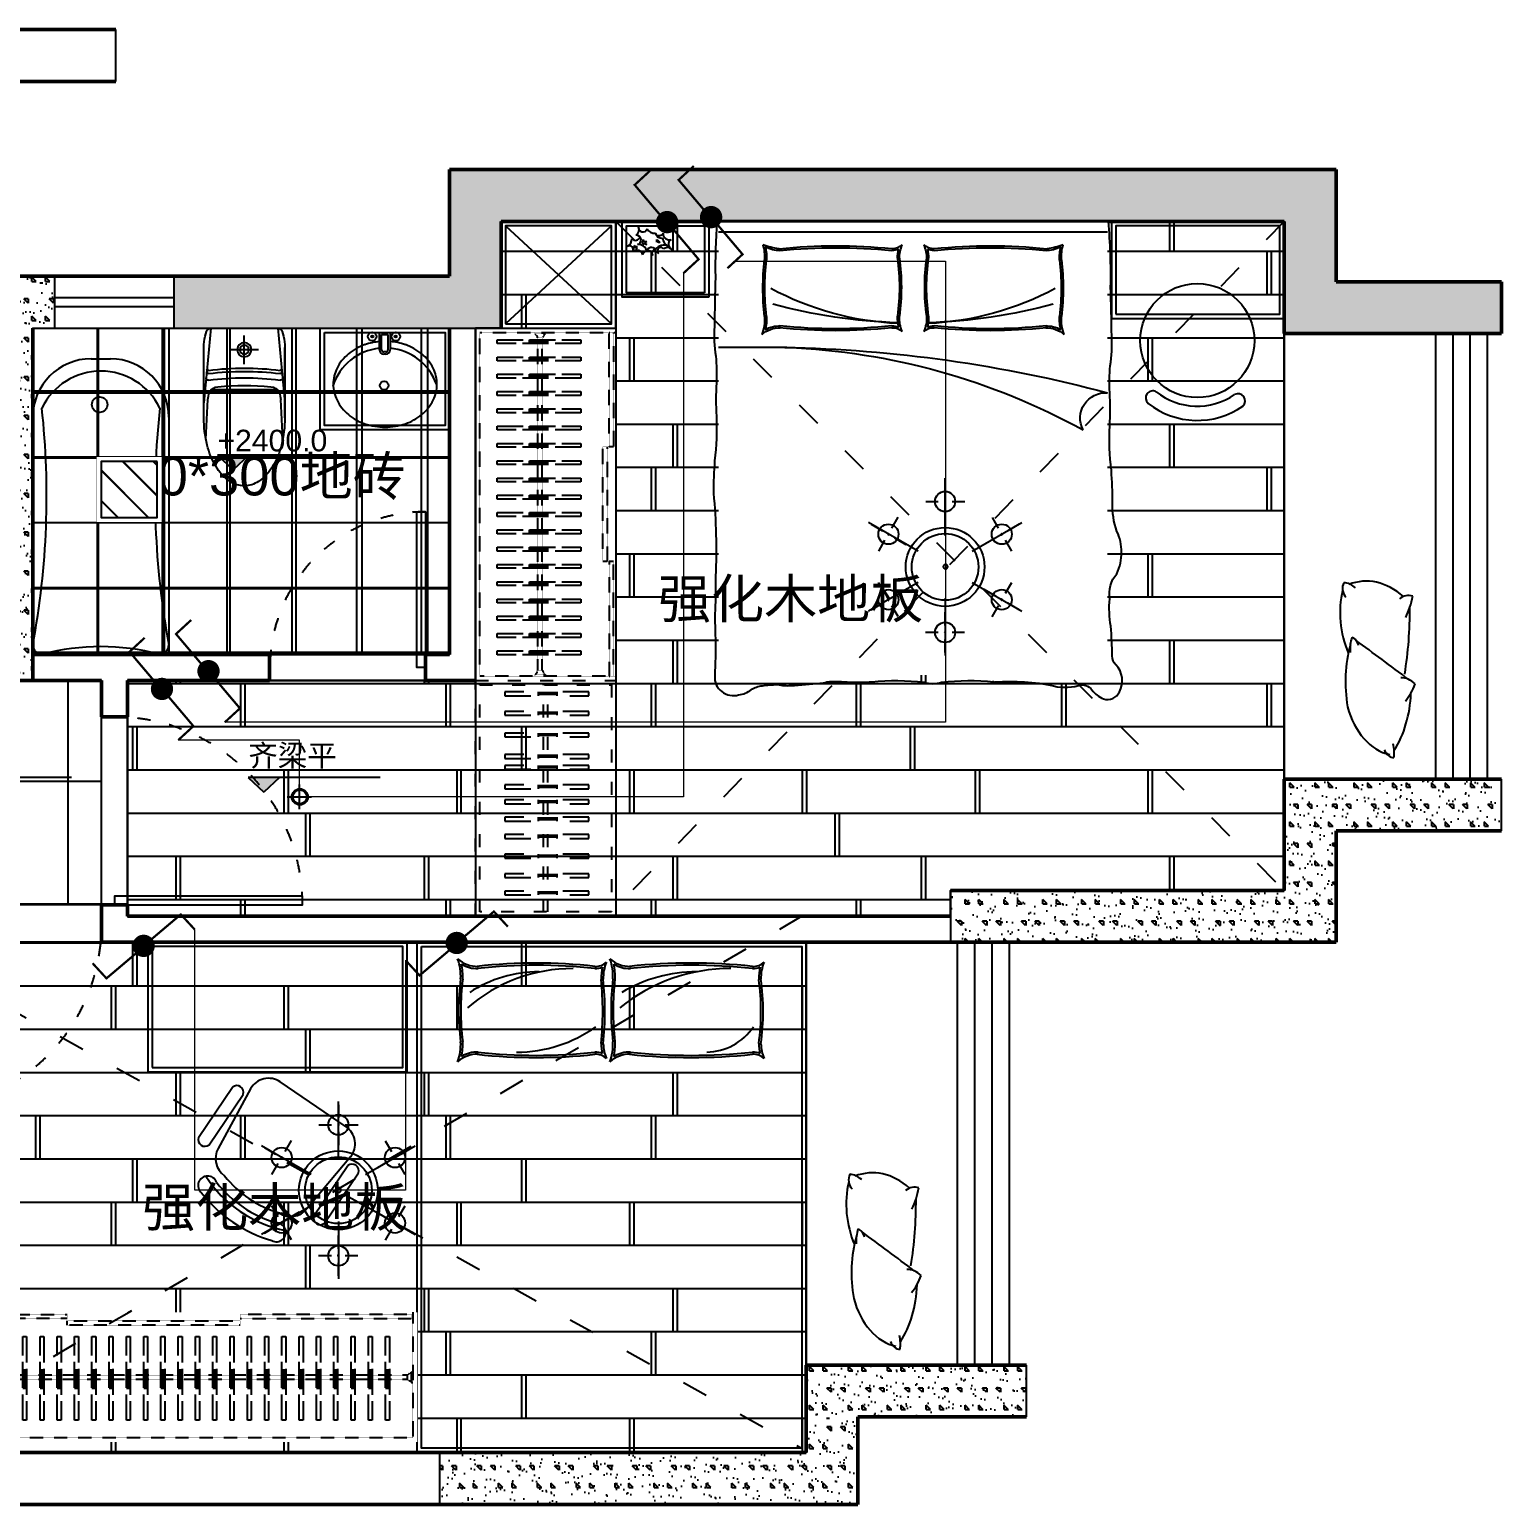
# Model space of a CAD drawing. Header units: millimetres. Extents: x 404985 to 540841, y 1898 to 26709.
# Drawn here: x 525472 to 532286, y 10001 to 16827 of the extents above; entities that cross this region are included whole.
import ezdxf

# ---------------------------------------------------------------- set-up
doc = ezdxf.new("R2010")
doc.units = ezdxf.units.MM
doc.set_wipeout_variables(frame=1)
doc.linetypes.add('ACAD_ISO02W100', pattern=[15, 12, -3])
doc.linetypes.add('ACAD_ISO03W100', pattern=[30, 12, -18])
for name, color, linetype in [('内部标注', 115, 'Continuous'), ('地面铺装', 251, 'Continuous'), ('填充', 8, 'Continuous'), ('填充图块', 7, 'Continuous'), ('墙线', 7, 'Continuous'), ('家具内线', 251, 'Continuous'), ('建筑开门', 3, 'Continuous'), ('建筑窗户', 4, 'Continuous'), ('柜体外线', 51, 'ACAD_ISO02W100'), ('标注标高', 115, 'Continuous'), ('标注说明', 50, 'Continuous'), ('水路布置', 255, 'Continuous'), ('灯具内线', 8, 'Continuous'), ('灯具外线', 22, 'Continuous'), ('衣柜内线', 8, 'ACAD_ISO02W100'), ('衣柜外线', 51, 'ACAD_ISO02W100'), ('顶面布置', 1, 'Continuous')]:
    doc.layers.add(name, color=color, linetype=linetype)
for name, color, linetype, lineweight in [('原始结构', 7, 'Continuous', 50), ('家具外线', 135, 'Continuous', 25), ('开关布置', 2, 'Continuous', 9)]:
    doc.layers.add(name, color=color, linetype=linetype, lineweight=lineweight)
doc.styles.get("Standard").update_dxf_attribs({"font": 'arial.ttf'})
pattern_1 = [(67, (67346.36, 1.73), (-102.840264, -86.710143), [0, -145]), (153, (67346.36, 1.73), (70.245338, -126.458474), [0, -194]), (74, (67366.36, -4e-12), (-129.956868, -87.5714), [0, -246]), (286, (67366.36, -4e-12), (149.1821, -82.058653), [0, -162.4]), (114, (67546.36, 5.2), (-177.421538, 52.363195), [0, -130]), (90, (67446.36, -4e-12), (-180, 1e-14), [20, -160]), (135, (67466.36, -4e-12), (-179.99969, -179.99969), [28.284, -226.274]), (180, (67546.36, 100), (-2e-14, -180), [20, -160]), (135, (67546.36, 260), (-179.99969, -179.99969), [28.284, -226.274]), (270, (67546.36, 100), (180, -3e-14), [20, -160]), (135, (67466.36, 180), (-179.99969, -179.99969), [28.284, -226.274]), (0, (67446.36, -4e-12), (0, 180), [20, -160]), (135, (67546.36, 80), (-179.99969, -179.99969), [28.284, -226.274])]
pattern_2 = [(67, (33623.18, 1.73), (-102.840264, -86.710143), [0, -145]), (153, (33623.18, 1.73), (70.245338, -126.458474), [0, -194]), (74, (33643.18, -4e-12), (-129.956868, -87.5714), [0, -246]), (286, (33643.18, -4e-12), (149.1821, -82.058653), [0, -162.4]), (114, (33823.18, 5.2), (-177.421538, 52.363195), [0, -130]), (90, (33723.18, -4e-12), (-180, 1e-14), [20, -160]), (135, (33743.18, -4e-12), (-179.99969, -179.99969), [28.284, -226.274]), (180, (33823.18, 100), (-2e-14, -180), [20, -160]), (135, (33823.18, 260), (-179.99969, -179.99969), [28.284, -226.274]), (270, (33823.18, 100), (180, -3e-14), [20, -160]), (135, (33743.18, 180), (-179.99969, -179.99969), [28.284, -226.274]), (0, (33723.18, -4e-12), (0, 180), [20, -160]), (135, (33823.18, 80), (-179.99969, -179.99969), [28.284, -226.274])]
pattern_3 = [(0, (0, 0), (0, 200), []), (90, (0, 0), (-2450, 2e-13), [200, -800]), (90, (250, 200), (-800, 5e-14), [200, -800]), (90, (350, 400), (-1800, 1e-13), [200, -800]), (90, (150, 600), (-950, 6e-14), [200, -800]), (90, (600, 800), (-1150, 7e-14), [200, -800]), (90, (20, 0), (-2450, 2e-13), [200, -800]), (90, (270, 200), (-800, 5e-14), [200, -800]), (90, (370, 400), (-1800, 1e-13), [200, -800]), (90, (170, 600), (-950, 6e-14), [200, -800]), (90, (620, 800), (-1150, 7e-14), [200, -800])]

# ---------------------------------------------------------------- blocks, each defined once
blk = doc.blocks.new('2012121412364161')
at = {"layer": '家具内线', "linetype": 'ByBlock', "ltscale": 0.01}
blk.add_lwpolyline([(908.1, 0, -0.021977), (914.9, -258.2, -0.00267), (919.7, -486.8, -0.058958), (913, -623.8, 0.038458), (910.4, -747.5, -0.025508), (910.4, -901.7, 0.039412), (918.2, -1107.7, -0.016498), (923.8, -1257.7, 0.036649), (914.4, -1642.6, 0.011501), (915.4, -1778.1, -0.027887), (914.1, -1931.9, 0.011645), (918.1, -2103.7, -0.522577), (807.1, -2191, -0.144021), (749, -2167.2, 0.120265), (697.5, -2148.7, 0.023323), (627.9, -2143.4, -0.068959), (565.4, -2148.2, -0.011626), (430.6, -2136.8, -0.119793), (399.6, -2130.6, 0.046791), (290.8, -2132.6, -0.023628), (190.8, -2130.5, 0.055897), (-51.3, -2132.9, -0.053528), (-91.8, -2139.8, -0.053528), (-132.3, -2132.9, 0.055897), (-374.4, -2130.5, -0.187873), (-362, -2132.6, 0.036947), (-499.8, -2130.6, 0.036442), (-634.8, -2145.7, -0.141351), (-765.6, -2148.2, 0.342539), (-828.1, -2168.6, -0.123892), (-881.4, -2210, -0.37589), (-955.7, -2176.7, -0.329446), (-938.7, -2051.9, 0.211134), (-921.8, -2010.9, -0.024888), (-915.1, -1873.9, 0.06219), (-910.4, -1746.7, 0.218233), (-943, -1630.5, -0.123513), (-964.3, -1530.6, -0.129887), (-943.7, -1434.7, 0.095063), (-923.8, -1302.3, -0.016498), (-918.2, -1152.3, 0.039412), (-910.4, -946.3, -0.025508), (-910.4, -792.1, 0.038458), (-913, -668.4, -0.058958), (-919.7, -531.3, -0.00267), (-914.9, -302.8, -0.025782), (-904.6, 0)], format="xyb", dxfattribs=at)
blk.add_wipeout([(900, 0), (900, -2100), (-900, -2100), (-900, 0)]).dxf.layer = '家具外线'
at = {"layer": '家具内线'}
blk.add_line((584.7, -583.2), (900, -583.2), dxfattribs=at)
for centre, radius, start, end in [((-889.6, -166), 202.6, 356.5245, 16.52875), ((-572.1, 236.1), 365.9, 250.317, 262.43643), ((-889.6, -166), 211.5, 356.5245, 13.23012), ((-617.6, -2.5), 132.7, 240.14868, 271.5527), ((-357.6, -2608.7), 2496, 84.02701, 96.04066), ((-357.6, -2607.6), 2485.9, 84.02203, 95.98799), ((-95.8, -58.1), 77.1, 268.19877, 292.4287), ((-95.8, -58.1), 68.2, 268.19877, 312.14046), ((109.2, -174.9), 181.3, 165.44845, 178.39232), ((109.2, -174.9), 172.4, 157.39775, 178.39232), ((95.8, -58.1), 68.2, 227.85954, 271.80123), ((-109.2, -174.9), 172.4, 1.60768, 22.60225), ((95.8, -58.1), 77.1, 247.5713, 271.80123), ((-109.2, -174.9), 181.3, 1.60768, 14.55155), ((357.6, -2608.7), 2496, 83.95934, 95.97299), ((357.6, -2607.6), 2485.9, 84.01201, 95.97797), ((617.6, -2.5), 132.7, 268.4473, 299.85132), ((572.1, 236.1), 365.9, 277.56357, 289.683), ((889.6, -166), 211.5, 166.76988, 183.4755), ((889.6, -166), 202.6, 163.47125, 183.4755), ((449.2, -309.3), 1144.1, 173.42597, 186.57403), ((449.2, -309.3), 1135.1, 173.42597, 186.57403), ((-1037.6, -304.5), 974.6, 352.14891, 7.85109), ((-1037.6, -304.5), 983.6, 352.14891, 7.85109), ((1037.6, -304.5), 983.6, 172.14891, 187.85109), ((1037.6, -304.5), 974.6, 172.14891, 187.85109), ((-449.2, -309.3), 1135.1, 353.42597, 6.57403), ((-449.2, -309.3), 1144.1, 353.42597, 6.57403), ((-6.5, 908.1), 1382.2, 241.8546, 267.37645), ((6.5, 908.1), 1382.2, 272.62355, 298.1454), ((6.8, 2073.4), 2543.3, 255.04663, 268.25953), ((-6.8, 2073.4), 2543.3, 271.74047, 284.95337), ((-889.6, -452.6), 202.6, 339.51501, 3.4755), ((-889.6, -452.6), 211.5, 346.76988, 3.4755), ((109.2, -443.7), 181.3, 178.39232, 194.55155), ((109.2, -443.7), 172.4, 178.39232, 202.60225), ((-109.2, -443.7), 172.4, 337.39775, 1.60768), ((-109.2, -443.7), 181.3, 345.44845, 1.60768), ((889.6, -452.6), 211.5, 176.5245, 193.23012), ((889.6, -452.6), 202.6, 176.5245, 200.48499), ((-617.6, -616.1), 123.8, 88.4473, 131.58389), ((-617.6, -616.1), 132.7, 88.4473, 119.85132), ((-357.6, 1988.7), 2494.6, 264.01524, 275.97474), ((-357.6, 1989), 2485.9, 264.01201, 275.97797), ((-95.8, -560.5), 77.1, 67.5713, 91.80123), ((-95.8, -560.5), 68.2, 47.85954, 91.80123), ((95.8, -560.5), 68.2, 88.19877, 132.14046), ((95.8, -560.5), 77.1, 88.19877, 112.4287), ((357.6, 1988.7), 2494.6, 264.02526, 275.98476), ((357.6, 1989), 2485.9, 264.02203, 275.98799), ((617.6, -616.1), 132.7, 60.14868, 91.5527), ((617.6, -616.1), 123.8, 48.41611, 91.5527), ((707.4, -6796.3), 6214.4, 91.05372, 104.99052), ((710.1, -3690.1), 3109.4, 92.31259, 118.79334), ((-891.1, -910.2), 117.2, 332.09168, 94.33827)]:
    blk.add_arc(centre, radius, start, end, dxfattribs=at)
at = {"layer": '家具外线'}
for p, q in [((-900, 0), (900, 0)), ((-900, -50), (900, -50))]:
    blk.add_line(p, q, dxfattribs=at)
blk = doc.blocks.new('A$C24FE3AAA')
at = {"layer": '衣柜内线', "linetype": 'ByBlock', "ltscale": 10}
for p, q in [((0, 51.6), (17.7, 51.6)), ((4.8, 51.6), (4.8, -33.6)), ((11.8, 51.6), (11.8, -33.6)), ((0, -33.6), (17.7, -33.6)), ((0, -188.4), (17.7, -188.4))]:
    blk.add_line(p, q, dxfattribs=at)
blk.add_lwpolyline([(17.7, -188.4), (17.7, 199.7), (0, 199.7), (0, -188.4)], dxfattribs=at)
blk = doc.blocks.new('*U311')
at = {"ltscale": 0.01}
blk.add_wipeout([(0, 0), (0, -650), (1630, -650), (1630, 0)], dxfattribs=at).dxf.layer = '衣柜外线'
at = {"layer": '衣柜外线', "ltscale": 0.01}
for p, q in [((26, -275), (20, -275)), ((26, -275), (20, -275)), ((26, -325), (20, -325)), ((26, -325), (20, -325)), ((26, -275), (26, -325)), ((26, -275), (26, -325)), ((45, -286), (45, -314)), ((45, -286), (45, -314)), ((1585, -289.6), (45, -289.6)), ((1585, -309.6), (45, -309.6)), ((1585, -286), (1585, -314)), ((1585, -286), (1585, -314)), ((1604, -275), (1604, -325)), ((1604, -275), (1610, -275)), ((1604, -275), (1604, -325)), ((1604, -275), (1610, -275)), ((1604, -325), (1610, -325)), ((1604, -325), (1610, -325))]:
    blk.add_line(p, q, dxfattribs=at)
blk.add_lwpolyline([(1610, -650), (1610, -20), (20, -20), (20, -650)], dxfattribs=at)
for points in [[(550, -590), (550, -610), (1080, -610), (1080, -590)], [(20, -620), (20, -640), (550, -640), (550, -620)], [(1610, -620), (1610, -640), (1080, -640), (1080, -620)]]:
    blk.add_lwpolyline(points, close=True, dxfattribs=at)
for centre, start, end in [((45, -264.1), 209.91557, 269.94727), ((45, -264.1), 209.91557, 269.94727), ((45, -335.9), 90.05273, 150.08443), ((1585, -264.1), 270.05273, 330.08443), ((1585, -264.1), 270.05273, 330.08443), ((1585, -335.9), 29.91557, 89.94727)]:
    blk.add_arc(centre, 21.9, start, end, dxfattribs=at)
at = {"layer": '衣柜内线', "ltscale": 0.01}
for p in [(53.7, -300.5), (133.7, -300.5), (213.7, -300.5), (293.7, -300.5), (373.7, -300.5), (453.7, -300.5), (533.7, -300.5), (613.7, -300.5), (693.7, -300.5), (773.7, -300.5), (853.7, -300.5), (933.7, -300.5), (1013.7, -300.5), (1093.7, -300.5), (1173.7, -300.5), (1253.7, -300.5), (1333.7, -300.5), (1413.7, -300.5), (1493.7, -300.5)]:
    blk.add_blockref('A$C24FE3AAA', p, dxfattribs=at)
blk = doc.blocks.new('A$C25FA378C')
at = {"layer": '填充', "ltscale": 30, "extrusion": (0, 0, -1)}
for centre, major_axis, start_param, end_param in [((936.9, -678.3), (-1435.9, 0), 1.169597, 1.390338), ((883.5, 128.1), (-366.1, 0), 0.824261, 1.133103), ((600.7, 341.7), (-133.1, 0), 2.853298, 3.513231), ((400.9, -41.8), (-483.5, 0), 0.707044, 1.325772), ((507.8, 146.1), (306.4, 0), 3.724732, 4.069338), ((222.1, 254.7), (139.9, 0), 5.529584, 6.209628), ((-19533, -10215.2), (24580.7, 0), 5.654657, 5.669441), ((426, 136), (402.4, 0), 5.57616, 6.464653), ((44.4, 104.1), (-114, 0), 1.170168, 1.734602), ((63.7, 185), (-64, 0), 5.058373, 6.185257), ((308.5, 217.1), (-301.3, 0), 4.865404, 6.033725), ((529.5, 52.2), (-50.8, 0), 1.693626, 2.822648), ((700.3, 48), (-134.5, 0), 2.428424, 2.99721), ((288.3, 360.2), (495.3, 0), 1.025333, 1.622764), ((633.7, 277.5), (-352.5, 0), 4.222335, 5.074371), ((490.9, 163.5), (162.4, 0), 1.00688, 1.451909), ((799.9, 84.2), (45.3, 0), 0.738066, 2.415466)]:
    blk.add_ellipse(centre, major_axis=major_axis, ratio=0.727273, start_param=start_param, end_param=end_param, dxfattribs=at)
blk = doc.blocks.new('MK-DJ-0591')
at = {"layer": '家具内线'}
blk.add_circle((30728.7, -14761.8), 35.9, dxfattribs=at)
for centre, radius, start, end in [((30734.1, -14909.9), 303.2, 25.80183, 154.19817), ((26732.6, -15184.1), 3750.5, 349.41711, 6.21806), ((34735.6, -15184.1), 3750.5, 173.78194, 190.58289)]:
    blk.add_arc(centre, radius, start, end, dxfattribs=at)
at = {"layer": '家具外线'}
for p, q in [((30688.8, -14549.9), (30778.8, -14549.9)), ((30418.8, -14819.9), (30418.8, -15872.9)), ((31048.8, -14819.9), (31048.8, -15872.9)), ((30463.8, -15917.9), (31003.8, -15917.9))]:
    blk.add_line(p, q, dxfattribs=at)
for centre, radius, start, end in [((30688.8, -14819.9), 270, 90, 180), ((30778.8, -14819.9), 270, 0, 90), ((30463.8, -15872.9), 45, 180, 270), ((30733.8, -16904.7), 1023.1, 74.69797, 105.30203), ((31003.8, -15872.9), 45, 270, 0)]:
    blk.add_arc(centre, radius, start, end, dxfattribs=at)
blk = doc.blocks.new('MK-DJ-0212')
at = {"layer": '家具内线'}
for p, q in [((22887.7, 5474.2), (22855.5, 5128.5)), ((23198.4, 5474.2), (23230.5, 5128.5)), ((23043, 5308), (23043, 5439.7)), ((22976.8, 5374.2), (23109.2, 5374.2)), ((22890.4, 5189.4), (23195.7, 5189.4))]:
    blk.add_line(p, q, dxfattribs=at)
for radius in [32.8, 21.1]:
    blk.add_circle((23043, 5374.2), radius, dxfattribs=at)
for centre, radius, start, end in [((22876.9, 5271.6), 8, 174.68498, 277.29802), ((22876.1, 5284.6), 6, 174.68498, 277.26075), ((23043, 3974.2), 1315, 82.73925, 97.26075), ((23043, 3974.2), 1300, 82.70198, 97.29802), ((23209.2, 5271.6), 8, 262.70198, 5.31502), ((23210, 5284.6), 6, 262.73925, 5.31502), ((22876.2, 5243.3), 10, 174.68498, 277.48681), ((23043, 3974.2), 1270, 82.51319, 97.48681), ((23209.8, 5243.3), 10, 262.51319, 5.31502)]:
    blk.add_arc(centre, radius, start, end, dxfattribs=at)
at = {"layer": '家具外线'}
for p, q in [((23198.4, 5474.2), (22887.7, 5474.2)), ((22868.4, 5459.3), (22862.3, 5436.5)), ((23223.8, 5436.5), (23217.7, 5459.3)), ((22855.5, 5059.2), (22855.5, 5385)), ((22855.5, 5385), (22855.5, 5059.2)), ((23230.5, 5059.2), (23230.5, 5385)), ((22865.1, 4959), (22874.5, 5143.9)), ((23220.9, 4959), (23211.6, 5143.9))]:
    blk.add_line(p, q, dxfattribs=at)
for centre, radius, start, end in [((22887.7, 5454.2), 20, 90, 165.07816), ((23198.4, 5454.2), 20, 14.92184, 90), ((23055.5, 5385), 200, 165.07816, 180), ((23030.5, 5385), 200, 0, 14.92184), ((22925, 5153.3), 50, 95.71414, 152.91035), ((23043, 3974.2), 1235, 84.28586, 95.71414), ((23161, 5153.3), 50, 27.08965, 84.28586), ((23331.7, 5074.8), 462.4, 167.35493, 171.40572), ((22754.3, 5074.8), 462.4, 8.59428, 12.64507), ((23383, 5059.2), 527.4, 180, 193.85036), ((22703.1, 5059.2), 527.4, 346.14964, 0), ((23215.1, 5017.8), 354.6, 193.85036, 210.76272), ((22870.9, 5017.8), 354.6, 329.23728, 346.14964), ((23109.3, 4954.8), 231.4, 210.76272, 235.16676), ((22976.8, 4954.8), 231.4, 304.83324, 329.23728), ((23043, 4859.6), 115.4, 235.16676, 270), ((23043, 4859.6), 115.4, 270, 304.83324)]:
    blk.add_arc(centre, radius, start, end, dxfattribs=at)
blk = doc.blocks.new('MK-DJ-0627')
at = {"layer": '家具内线'}
for p, q in [((28078.9, -16916.4), (28078.9, -16846.4)), ((28078.9, -16846.4), (28108.9, -16846.4)), ((28108.9, -16846.4), (28108.9, -16916.4)), ((28098.9, -16926.4), (28088.9, -16926.4))]:
    blk.add_line(p, q, dxfattribs=at)
for centre, radius in [((28036.1, -16854.9), 5), ((28144.7, -16854.9), 5), ((28090.7, -17082.3), 20)]:
    blk.add_circle(centre, radius, dxfattribs=at)
for centre, radius, start, end in [((28094.8, -17162.2), 253.7, 95.84227, 162.19968), ((28088.9, -16916.4), 10, 180, 270), ((28098.9, -16916.4), 10, 270, 0), ((28094.8, -17162.2), 253.7, 20.07794, 84.53383)]:
    blk.add_arc(centre, radius, start, end, dxfattribs=at)
at = {"layer": '家具外线'}
for p, q in [((28068.9, -16916.4), (28068.9, -16836.4)), ((28068.9, -16836.4), (28118.9, -16836.4)), ((28118.9, -16836.4), (28118.9, -16916.4)), ((28098.9, -16936.4), (28088.9, -16936.4))]:
    blk.add_line(p, q, dxfattribs=at)
for centre in [(28036.1, -16854.9), (28144.7, -16854.9)]:
    blk.add_circle(centre, 20, dxfattribs=at)
for centre, radius, start, end in [((28080.3, -17122.1), 242.3, 108.92643, 129.61844), ((28095.5, -17166.4), 289.1, 95.26326, 108.92643), ((28088.9, -16916.4), 20, 180, 270), ((28098.9, -16916.4), 20, 270, 0), ((28095.5, -17166.4), 289.1, 71.07357, 85.34083), ((28110.6, -17122.1), 242.3, 50.38156, 71.07357), ((28057, -17093.9), 205.7, 129.61844, 153.41798), ((28134, -17093.9), 205.7, 26.58202, 50.38156), ((28021, -17075.9), 165.5, 153.41798, 180), ((28169.9, -17075.9), 165.5, 0, 26.58202), ((28021, -17075.9), 165.5, 180, 206.58202), ((28169.9, -17075.9), 165.5, 333.41798, 0), ((28057, -17057.9), 205.7, 206.58202, 230.38156), ((28134, -17057.9), 205.7, 309.61844, 333.41798), ((28080.3, -17029.7), 242.3, 230.38156, 251.07357), ((28095.5, -16985.5), 289.1, 251.07357, 270), ((28095.5, -16985.5), 289.1, 270, 288.92643), ((28110.6, -17029.7), 242.3, 288.92643, 309.61844)]:
    blk.add_arc(centre, radius, start, end, dxfattribs=at)
blk = doc.blocks.new('MK-ZW-0217')
at = {"layer": '家具内线'}
for centre, radius, start, end in [((-136767, 5504), 72.3, 349.2586, 9.6586), ((-136679, 5524), 18.7, 204.6365, 285.8876), ((-136686, 5475), 18.7, 29.9459, 122.2834), ((-136657, 5497), 19, 153.9803, 225.6496), ((-136631, 5560), 17.9, 274.6428, 30.9756), ((-136626, 5528), 14.8, 327.7782, 101.4086), ((-136593, 5572), 22.7, 186.4922, 301.0639), ((-136596, 5506), 23.1, 53.1636, 141.728), ((-136581, 5538), 14.2, 88.7461, 268.27), ((-136560, 5558), 72.3, 349.2586, 9.6586), ((-136479, 5529), 18.7, 29.9459, 122.2834), ((-136471, 5578), 18.7, 204.6365, 285.8876), ((-136449, 5551), 19, 153.9803, 225.6496)]:
    blk.add_arc(centre, radius, start, end, dxfattribs=at)
at = {"layer": '家具外线'}
for centre, radius, start, end in [((-136715, 5660), 62.6, 306.3054, 24.0967), ((-136677, 5566), 43.6, 284.3848, 91.6659), ((-136617, 5681), 41, 173.9532, 342.979), ((-136512, 5704), 74.3, 207.7672, 279.1645), ((-136447, 5638), 53.8, 188.1067, 284.2948), ((-136469, 5651), 44.7, 233.9974, 329.9151), ((-136375, 5624), 55.7, 174.5099, 290.9726), ((-136804, 5578), 84.8, 302.4412, 359.9063), ((-136740, 5478), 34.3, 333.1522, 121.8351), ((-136685, 5607), 44.7, 219.5806, 340.1237), ((-136675, 5415), 58.5, 14.8823, 126.064), ((-136657, 5446), 78.1, 8.8774, 96.9404), ((-136572, 5419), 47.6, 100.6193, 166.4738), ((-136537, 5455), 43.1, 30.9721, 176.2858), ((-136572, 5419), 47.6, 6.1926, 97.0502), ((-136501, 5445), 32.2, 88.049, 221.4813), ((-136517, 5405), 58.5, 39.2597, 101.2333), ((-136425, 5429), 89.1, 60.3648, 147.4395), ((-136450, 5465), 31.9, 40.1536, 227.3213), ((-136342, 5591), 92.7, 183.1536, 245.1013), ((-136389, 5426), 69.7, 42.1528, 121.3318), ((-136326, 5526), 53.9, 121.7479, 257.882)]:
    blk.add_arc(centre, radius, start, end, dxfattribs=at)
blk = doc.blocks.new('MK-JJ-0244')
at = {"layer": '家具外线'}
blk.add_circle((-110430, 112332.7, -342.9), 264, dxfattribs=at)
for centre, radius, start, end in [((-110635.9, 112066.7, -342.9), 33.3, 61.79889, 227.94486), ((-110430, 112332.7, -342.9), 303.6, 231.22205, 304.66599), ((-110241.6, 112053.6, -342.9), 33.3, 313.36589, 118.14764), ((-110430, 112332.7, -342.9), 369.6, 231.87447, 304.86079)]:
    blk.add_arc(centre, radius, start, end, dxfattribs=at)
blk = doc.blocks.new('A$C6DA86778')
at = {"layer": '家具内线'}
for centre, radius, start, end in [((91.3, 578.8, 0), 137.5, 228.41612, 271.5527), ((-210.9, 397.2, 0), 225.2, 356.5245, 20.48499), ((-210.9, 397.2, 0), 235.1, 356.5245, 13.23013), ((91.3, 578.8, 0), 147.4, 240.14868, 271.5527), ((535.9, -320.4, 0), 751.9, 90.07123, 130.67851), ((377.7, -171.9, 0), 588.3, 90.05782, 123.14474), ((363.7, -2007.8, 0), 2464.2, 83.66298, 96.34765), ((363.7, -2008.3, 0), 2454.7, 83.65842, 96.35222), ((638.1, 517.1, 0), 85.7, 268.19877, 292.4287), ((638.1, 517.1, 0), 75.8, 268.19877, 312.14046), ((865.8, 387.3, 0), 201.5, 165.44845, 181.60768), ((865.8, 387.3, 0), 191.6, 157.39775, 181.60768), ((494, 397.2, 0), 225.2, 356.5245, 20.48499), ((796.2, 578.8, 0), 137.5, 228.41612, 271.5527), ((494, 397.2, 0), 235.1, 356.5245, 13.23013), ((796.2, 578.8, 0), 147.4, 240.14868, 271.5527), ((1265.1, -387.5, 0), 819, 90.01477, 128.90581), ((1107.1, -257.5, 0), 673.9, 90.01125, 120.9117), ((1081.1, -2238.6, 0), 2695, 83.94067, 96.06949), ((1081.1, -2238.9, 0), 2685.3, 83.93714, 96.07303), ((1368, 517.1, 0), 85.7, 268.19877, 292.4287), ((1368, 517.1, 0), 75.8, 268.19877, 312.14046), ((1595.6, 387.3, 0), 201.5, 165.44845, 181.60768), ((1595.6, 387.3, 0), 191.6, 157.39775, 181.60768), ((1144.9, 238, 0), 1140.4, 172.66801, 187.33199), ((1144.9, 238, 0), 1130.4, 172.66801, 187.33199), ((-785, 232.6, 0), 1456.9, 354.15875, 5.84125), ((-785, 232.6, 0), 1466.9, 354.15875, 5.84125), ((1981.5, 238, 0), 1271.2, 173.42597, 186.57403), ((1981.5, 238, 0), 1261.2, 173.42597, 186.57403), ((321.5, 232.6, 0), 1082.9, 352.14891, 7.85109), ((321.5, 232.6, 0), 1092.9, 352.14891, 7.85109), ((273.3, 674.8, 0), 630.3, 270, 305.53842), ((1148.4, 311.4, 0), 266.9, 271.02923, 325.94374), ((-210.9, 78.8, 0), 225.2, 339.51501, 3.4755), ((-210.9, 78.8, 0), 235.1, 346.76988, 3.4755), ((865.8, 88.7, 0), 201.5, 181.60768, 194.55155), ((865.8, 88.7, 0), 191.6, 181.60768, 202.60225), ((494, 78.8, 0), 225.2, 339.51501, 3.4755), ((494, 78.8, 0), 235.1, 346.76988, 3.4755), ((1595.6, 88.7, 0), 201.5, 181.60768, 194.55155), ((1595.6, 88.7, 0), 191.6, 181.60768, 202.60225), ((91.3, -102.9, 0), 137.5, 88.4473, 131.58389), ((91.3, -102.9, 0), 147.4, 88.4473, 119.85132), ((363.7, 2483.7, 0), 2464.2, 263.65235, 276.33702), ((363.7, 2484.2, 0), 2454.7, 263.64778, 276.34158), ((638.1, -41.1, 0), 85.7, 67.5713, 91.80123), ((638.1, -41.1, 0), 75.8, 47.85954, 91.80123), ((796.2, -102.9, 0), 137.5, 88.4473, 131.58389), ((796.2, -102.9, 0), 147.4, 88.4473, 119.85132), ((1081.1, 2714.5, 0), 2695, 263.93051, 276.05933), ((1081.1, 2714.9, 0), 2685.3, 263.92697, 276.06286), ((1368, -41.1, 0), 85.7, 67.5713, 91.80123), ((1368, -41.1, 0), 75.8, 47.85954, 91.80123)]:
    blk.add_arc(centre, radius, start, end, dxfattribs=at)
blk = doc.blocks.new('*U312')
at = {"ltscale": 0.01}
blk.add_wipeout([(0, -49), (0, -650), (2440, -650), (2440, -49)], dxfattribs=at).dxf.layer = '衣柜外线'
at = {"layer": '衣柜外线', "ltscale": 0.01}
for p, q in [((26, -324), (20, -324)), ((26, -324), (20, -324)), ((26, -324), (26, -374)), ((26, -324), (26, -374)), ((45, -335), (45, -363)), ((45, -335), (45, -363)), ((2395, -338.6), (45, -338.6)), ((2395, -335), (2395, -363)), ((2395, -335), (2395, -363)), ((2414, -324), (2414, -374)), ((2414, -324), (2420, -324)), ((2414, -324), (2414, -374)), ((2414, -324), (2420, -324)), ((26, -374), (20, -374)), ((26, -374), (20, -374)), ((2395, -358.6), (45, -358.6)), ((2414, -374), (2420, -374)), ((2414, -374), (2420, -374))]:
    blk.add_line(p, q, dxfattribs=at)
blk.add_lwpolyline([(2420, -650), (2420, -69), (20, -69), (20, -650)], dxfattribs=at)
for points in [[(820, -590), (820, -610), (1620, -610), (1620, -590)], [(20, -620), (20, -640), (820, -640), (820, -620)], [(2420, -620), (2420, -640), (1620, -640), (1620, -620)]]:
    blk.add_lwpolyline(points, close=True, dxfattribs=at)
for centre, start, end in [((45, -313.1), 209.91557, 269.94727), ((45, -313.1), 209.91557, 269.94727), ((2395, -313.1), 270.05273, 330.08443), ((2395, -313.1), 270.05273, 330.08443), ((45, -384.9), 90.05273, 150.08443), ((2395, -384.9), 29.91557, 89.94727)]:
    blk.add_arc(centre, 21.9, start, end, dxfattribs=at)
at = {"layer": '衣柜内线', "ltscale": 0.01}
for p in [(53.7, -349.5), (133.7, -349.5), (213.7, -349.5), (293.7, -349.5), (373.7, -349.5), (453.7, -349.5), (533.7, -349.5), (613.7, -349.5), (693.7, -349.5), (773.7, -349.5), (853.7, -349.5), (933.7, -349.5), (1013.7, -349.5), (1093.7, -349.5), (1173.7, -349.5), (1253.7, -349.5), (1333.7, -349.5), (1413.7, -349.5), (1493.7, -349.5), (1573.7, -349.5), (1653.7, -349.5), (1733.7, -349.5), (1813.7, -349.5), (1893.7, -349.5), (1973.7, -349.5), (2053.7, -349.5), (2133.7, -349.5), (2213.7, -349.5), (2293.7, -349.5)]:
    blk.add_blockref('A$C24FE3AAA', p, dxfattribs=at)
blk = doc.blocks.new('MK-JJ-0560')
at = {"layer": '家具内线'}
blk.add_arc((-112943.4, 65797), 569.4, 246.85248, 293.02049, dxfattribs=at)
at = {"layer": '家具外线'}
for p, q in [((-112759.1, 65827.4), (-113127.6, 65827.8)), ((-113296.6, 65402.5), (-113296.3, 65683.8)), ((-113236.6, 65402.4), (-113236.3, 65683.7)), ((-113223.4, 65724.5), (-113192.1, 65412.4)), ((-112663.5, 65723.8), (-112695.4, 65411.9)), ((-112650.9, 65401.8), (-112650.6, 65683.1)), ((-112590.9, 65401.7), (-112590.6, 65683))]:
    blk.add_line(p, q, dxfattribs=at)
for centre, radius, start, end in [((-113127.7, 65731.8), 96, 89.93648, 184.3686), ((-112759.2, 65731.4), 96, 355.50436, 89.93648), ((-113266.3, 65674.9), 31.3, 16.33793, 163.53504), ((-112620.6, 65674.2), 31.3, 16.33793, 163.53504), ((-113266.6, 65411.3), 31.3, 196.33793, 343.53504), ((-113096.4, 65419.7), 96, 184.3686, 269.93648), ((-112791.1, 65419.4), 96, 269.93648, 355.50436), ((-112620.9, 65410.6), 31.3, 196.33793, 343.53504), ((-113136.5, 65242.3), 43.8, 54.90384, 264.24241), ((-112943.4, 65797), 545.4, 252.06608, 287.80688), ((-112943.4, 65797), 497.4, 252.06608, 287.80688), ((-112751.5, 65241.8), 43.8, 275.63055, 124.96913), ((-112943.3, 65809), 641.4, 252.06608, 287.80688)]:
    blk.add_arc(centre, radius, start, end, dxfattribs=at)
blk = doc.blocks.new('dfsdfsdfsd')
at = {"layer": '衣柜外线', "linetype": 'ACAD_ISO03W100', "ltscale": 5}
for p, q in [((527851.8, 12743), (527851.8, 13795)), ((527871.8, 12743), (527871.8, 13795))]:
    blk.add_line(p, q, dxfattribs=at)
for points in [[(527535.9, 13815), (528185.9, 13815), (528185.9, 12723), (527535.9, 12723)], [(527555.9, 13795), (528165.9, 13795), (528165.9, 12743), (527555.9, 12743)]]:
    blk.add_lwpolyline(points, close=True, dxfattribs=at)
at = {"layer": '衣柜内线', "linetype": 'ACAD_ISO03W100', "ltscale": 0.01, "rotation": 270}
for p in [(527860.9, 13761.3), (527860.9, 13671.3), (527860.9, 13571.3), (527860.9, 13471.3), (527860.9, 13421.3), (527860.9, 13331.3), (527860.9, 13261.3), (527860.9, 13181.3), (527860.9, 13101.3), (527860.9, 13010), (527860.9, 12920), (527860.9, 12840)]:
    blk.add_blockref('A$C24FE3AAA', p, dxfattribs=at)
blk = doc.blocks.new('A$C2E9612F0')
blk.add_wipeout([(0, 300), (300, 300), (300, 0), (0, 0)]).dxf.layer = '灯具外线'
at = {"layer": '灯具外线'}
h = blk.add_hatch(dxfattribs=at)
h.set_pattern_fill('JIS_LC_20', color=256, scale=5)
h.set_pattern_definition([(45, (-76978.81, -8310.3), (-70.71068, 70.71068), []), (45, (-76976.81, -8310.3), (-70.71068, 70.71068), [])])
h.paths.add_polyline_path([(20, 280), (280, 280), (280, 20), (20, 20)])
blk.add_lwpolyline([(20, 280), (280, 280), (280, 20), (20, 20)], close=True, dxfattribs=at)
blk = doc.blocks.new('A$C6E1560F4')
at = {"layer": '标注标高'}
blk.add_hatch(color=256, dxfattribs=at).paths.add_polyline_path([(144.8, 67.2), (0, 67.2), (72.4, 0)])
for p, q in [((611.1, 67.2), (0, 67.2)), ((0, 67.2), (72.4, 0)), ((144.8, 67.2), (72.4, 0))]:
    blk.add_line(p, q, dxfattribs=at)
blk = doc.blocks.new('2012092917234939')
at = {"layer": '灯具内线'}
for p, q in [((-2.1, 394.3), (-2.1, 333.9)), ((-2.1, 394.3), (-2.1, 333.9)), ((-91.9, 301.7), (-34.3, 301.7)), ((-91.9, 301.7), (-34.3, 301.7)), ((30.1, 301.7), (89, 301.7)), ((30.1, 301.7), (89, 301.7)), ((-248.4, 178.1), (-218.9, 229.2)), ((-248.4, 178.1), (-218.9, 229.2)), ((-2.1, 269.5), (-2.1, 207.7)), ((-2.1, 269.5), (-2.1, 207.7)), ((215.3, 228), (244.1, 178.1)), ((215.3, 228), (244.1, 178.1)), ((-344.6, 196.5), (-292.3, 166.3)), ((-344.6, 196.5), (-292.3, 166.3)), ((340.4, 196.5), (288.1, 166.3)), ((340.4, 196.5), (288.1, 166.3)), ((-309.3, 72.5), (-280.5, 122.4)), ((-309.3, 72.5), (-280.5, 122.4)), ((-236.6, 134.2), (-183.1, 103.3)), ((-236.6, 134.2), (-183.1, 103.3)), ((232.3, 134.2), (178.8, 103.3)), ((232.3, 134.2), (178.8, 103.3)), ((276.3, 122.4), (305.8, 71.3)), ((276.3, 122.4), (305.8, 71.3)), ((-280.5, -124.8), (-310, -73.7)), ((-280.5, -124.8), (-310, -73.7)), ((-236.6, -136.6), (-183.1, -105.7)), ((-236.6, -136.6), (-183.1, -105.7)), ((232.3, -136.6), (178.8, -105.7)), ((232.3, -136.6), (178.8, -105.7)), ((305.1, -74.9), (276.3, -124.8)), ((305.1, -74.9), (276.3, -124.8)), ((-344.6, -198.9), (-292.3, -168.7)), ((-344.6, -198.9), (-292.3, -168.7)), ((-219.6, -230.4), (-248.4, -180.5)), ((-219.6, -230.4), (-248.4, -180.5)), ((244.1, -180.5), (214.6, -231.6)), ((244.1, -180.5), (214.6, -231.6)), ((340.4, -198.9), (288.1, -168.7)), ((340.4, -198.9), (288.1, -168.7)), ((-34.3, -304.1), (-93.3, -304.1)), ((-34.3, -304.1), (-93.3, -304.1)), ((-2.1, -396.7), (-2.1, -336.3)), ((-2.1, -396.7), (-2.1, -336.3)), ((87.6, -304.1), (30.1, -304.1)), ((87.6, -304.1), (30.1, -304.1))]:
    blk.add_line(p, q, dxfattribs=at)
for points in [[(-4.2, 301.2, 1), (0.5, 301.2, 1)], [(-4.2, 301.2, 1), (0.5, 301.2, 1)], [(-265.1, 148.2, 1), (-262.7, 152.3, 1)], [(-265.1, 148.2, 1), (-262.7, 152.3, 1)], [(258.8, 151.8, 1), (261.1, 147.8, 1)], [(258.8, 151.8, 1), (261.1, 147.8, 1)], [(-263, -154.2, 1), (-265.3, -150.2, 1)], [(-263, -154.2, 1), (-265.3, -150.2, 1)], [(260.8, -150.6, 1), (258.5, -154.7, 1)], [(260.8, -150.6, 1), (258.5, -154.7, 1)], [(0, -303.6, 1), (-4.7, -303.6, 1)], [(0, -303.6, 1), (-4.7, -303.6, 1)]]:
    blk.add_lwpolyline(points, format="xyb", close=True, dxfattribs=at)
for centre in [(-264.4, 150.2), (260.2, 150.2), (-264.4, -152.7), (260.2, -152.7), (-2.1, -304.1)]:
    blk.add_circle(centre, 46.7, dxfattribs=at)
at = {"layer": '灯具外线'}
for p, q in [((-2.1, 143.6), (-2.1, 409)), ((-2.1, 143.6), (-2.1, 409)), ((-127.5, 71.2), (-357.3, 203.9)), ((-127.5, 71.2), (-357.3, 203.9)), ((123.3, 71.2), (353.1, 203.9)), ((123.3, 71.2), (353.1, 203.9)), ((-127.5, -73.6), (-357.3, -206.3)), ((-127.5, -73.6), (-357.3, -206.3)), ((123.3, -73.6), (353.1, -206.3)), ((123.3, -73.6), (353.1, -206.3)), ((-2.1, -146), (-2.1, -411.4)), ((-2.1, -146), (-2.1, -411.4)), ((-2.1, -271.9), (-2.1, -210.2)), ((-2.1, -271.9), (-2.1, -210.2))]:
    blk.add_line(p, q, dxfattribs=at)
blk.add_lwpolyline([(0, -10.5, 1), (0, 10.5, 1)], format="xyb", close=True, dxfattribs=at)
blk.add_lwpolyline([(0, -10.5, 1), (0, 10.5, 1)], format="xyb", close=True, dxfattribs=at)
for centre, radius in [((-2.1, 301.7), 46.7), ((-2.1, -1.2), 182.3), ((-2.1, -1.2), 154.3)]:
    blk.add_circle(centre, radius, dxfattribs=at)
blk = doc.blocks.new('单联双控')
at = {"layer": '开关布置', "const_width": 10.3}
for points in [[(236.5, 75.5), (172.1, 145.5), (-19.7, -16.7)], [(-236.5, -80.4), (-172.1, -150.4), (19.7, 11.8)]]:
    blk.add_lwpolyline(points, dxfattribs=at)
at = {"layer": '开关布置', "const_width": 51.7}
for points in [[(0, -25.8, 1), (0, 25.8, 1)], [(0, -25.8, -1), (0, 25.8, -1)]]:
    blk.add_lwpolyline(points, format="xyb", close=True, dxfattribs=at)
blk = doc.blocks.new('A$C602221C4')
at = {"layer": '灯具外线'}
for p, q in [((56.9, 0), (56.9, 113.8)), ((113.8, 56.9), (0, 56.9))]:
    blk.add_line(p, q, dxfattribs=at)
for radius in [37.4, 31.9]:
    blk.add_circle((56.9, 59.1), radius, dxfattribs=at)

msp = doc.modelspace()

# ---------------------------------------------------------------- hatches: boundary and pattern name
at = {"layer": '地面铺装'}
h = msp.add_hatch(dxfattribs=at)
h.set_pattern_fill('水平/垂直栅格', color=256, scale=255)
h.set_pattern_definition([(0, (513505.94, 16587), (0, 809.625), []), (90, (513505.94, 16587), (-809.625, 5e-14), [])])
h.paths.add_polyline_path([(513505.9, 13133), (513505.9, 12734), (515997.9, 12734), (516857.9, 12734), (520942.9, 12734), (520942.9, 12570), (522192.9, 12570), (524559.9, 12570), (524559.9, 12780), (524945.9, 12780), (525805.9, 12776), (525805.9, 13646), (525805.9, 13815), (523805.8, 13815), (523116.4, 13815), (520685.9, 13815), (520685.9, 14595), (520685.9, 15795), (520685.9, 16587), (513505.9, 16587), (513505.9, 15979)])
h.paths.add_polyline_path([(516920.2, 14384.6), (518459.1, 14384.6), (518459.1, 14755.5), (516920.2, 14755.5)], flags=24)
h = msp.add_hatch(dxfattribs=at)
h.set_pattern_fill('木地板条1', color=256, scale=50, pattern_type=2)
h.set_pattern_definition(pattern_3)
h.paths.add_polyline_path([(531279.9, 15420), (531279.9, 15939), (527655.9, 15939), (527655.9, 15445), (527535.9, 15445), (527535.9, 13815), (527304.9, 13815), (526582.9, 13815), (525925.9, 13815), (525925.9, 13646), (525925.9, 12776), (525925.9, 12723), (529734.9, 12723), (529734.9, 12843), (531279.9, 12843), (531279.9, 13358)])
h.paths.add_polyline_path([(528320.6, 13993.9), (529690.6, 13993.9), (529690.6, 14339.9), (528320.6, 14339.9)], flags=24)
h = msp.add_hatch(dxfattribs=at)
h.set_pattern_fill('水平/垂直栅格', color=256, scale=96)
h.set_pattern_definition([(0, (525486.94, 13935), (0, 304.8), []), (90, (525486.94, 13935), (-304.8, 2e-14), [])])
h.paths.add_polyline_path([(525486.9, 15445), (525486.9, 13935), (526582.9, 13935), (527304.9, 13935), (527415.9, 13935), (527415.9, 15445)])
h.paths.add_polyline_path([(525730.1, 14544.3), (527269, 14544.3), (527269, 14915.2), (525730.1, 14915.2)], flags=24)
h = msp.add_hatch(dxfattribs=at)
h.set_pattern_fill('木地板条1', color=256, scale=50, pattern_type=2)
h.set_pattern_definition(pattern_3)
h.paths.add_polyline_path([(525805.9, 12603), (524945.9, 12603), (524826.9, 12603), (524826.9, 10241), (529066.9, 10241), (529066.9, 10646), (529066.9, 12603)])
h.paths.add_polyline_path([(525932.5, 11178.2), (527302.5, 11178.2), (527302.5, 11524.2), (525932.5, 11524.2)], flags=24)
at = {"layer": '填充图块'}
h = msp.add_hatch(dxfattribs=at)
h.set_pattern_fill('混凝土3', color=256, scale=20, pattern_type=2)
h.set_pattern_definition(pattern_1)
h.paths.add_polyline_path([(527415.9, 16179), (531519.9, 16179), (531519.9, 15660), (532286, 15660), (532286, 15420), (531279.9, 15420), (531279.9, 15939), (527655.9, 15939), (527655.9, 15445), (526139.9, 15445), (526139.9, 15685), (527415.9, 15685)])
h = msp.add_hatch(dxfattribs=at)
h.set_pattern_fill('混凝土3', color=256, scale=20, pattern_type=2)
h.set_pattern_definition(pattern_1)
h.paths.add_polyline_path([(525246.9, 15445), (524587.9, 15445), (524587.9, 15685), (525586.9, 15685), (525586.9, 15445), (525486.9, 15445), (525486.9, 13815), (524581.9, 13815), (524581.9, 14023), (525246.9, 14023)])
h = msp.add_hatch(dxfattribs=at)
h.set_pattern_fill('混凝土3', color=256, scale=20, pattern_type=2)
h.set_pattern_definition(pattern_2)
h.paths.add_polyline_path([(525586.9, 15445), (525486.9, 15445), (525486.9, 13815), (524581.9, 13815), (524581.9, 14023), (525246.9, 14023), (525246.9, 15445), (524587.9, 15445), (524587.9, 15685), (525586.9, 15685)])
h = msp.add_hatch(dxfattribs=at)
h.set_pattern_fill('混凝土3', color=256, scale=20, pattern_type=2)
h.set_pattern_definition(pattern_1)
h.paths.add_polyline_path([(529734.9, 12603), (529734.9, 12843), (531279.9, 12843), (531279.9, 13358), (532286, 13358), (532286, 13118), (531519.9, 13118), (531519.9, 12603)])
h = msp.add_hatch(dxfattribs=at)
h.set_pattern_fill('混凝土3', color=256, scale=20, pattern_type=2)
h.set_pattern_definition(pattern_2)
h.paths.add_polyline_path([(532286, 13118), (531519.9, 13118), (531519.9, 12603), (529734.9, 12603), (529734.9, 12843), (531279.9, 12843), (531279.9, 13358), (532286, 13358)])
h = msp.add_hatch(dxfattribs=at)
h.set_pattern_fill('混凝土3', color=256, scale=20, pattern_type=2)
h.set_pattern_definition(pattern_1)
h.paths.add_polyline_path([(529066.9, 10241), (529066.9, 10646), (530087.6, 10646), (530087.6, 10406), (529306.9, 10406), (529306.9, 10001), (527369.1, 10001), (527369.1, 10241)])
h = msp.add_hatch(dxfattribs=at)
h.set_pattern_fill('混凝土3', color=256, scale=20, pattern_type=2)
h.set_pattern_definition(pattern_2)
h.paths.add_polyline_path([(530087.6, 10406), (529306.9, 10406), (529306.9, 10001), (527369.1, 10001), (527369.1, 10241), (529066.9, 10241), (529066.9, 10646), (530087.6, 10646)])
at = {"layer": '顶面布置'}
h = msp.add_hatch(dxfattribs=at)
h.set_pattern_fill('方形块填充', color=256, scale=300, pattern_type=2)
h.set_pattern_definition([(90, (525486.94, 15445), (-300, 2e-14), []), (0, (525486.94, 15445), (0, 300), []), (90, (525786.94, 15445), (-300, 2e-14), []), (0, (525486.94, 15745), (0, 300), [])])
h.paths.add_polyline_path([(525486.9, 15445), (525486.9, 13935), (527415.9, 13935), (527415.9, 15445)])

# ---------------------------------------------------------------- linework, layer by layer
for p, q in [((525871.8, 16587), (525871.8, 16827)), ((525586.9, 15685), (525586.9, 15445)), ((526139.9, 15685), (526139.9, 15445)), ((525486.9, 15445), (527655.9, 15445)), ((532286, 13118), (532286, 13358)), ((529734.9, 12843), (529734.9, 12603)), ((530087.6, 10406), (530087.6, 10646))]:
    msp.add_line(p, q)
at = {"color": 251}
for p, q in [((531279.9, 13358), (531279.9, 15420)), ((529066.9, 12603), (529066.9, 10646))]:
    msp.add_line(p, q, dxfattribs=at)
at = {"layer": '原始结构'}
for p, q in [((525871.8, 16827), (513265.9, 16827)), ((525871.8, 16587), (520925.9, 16587)), ((527415.9, 15685), (527415.9, 16179)), ((527415.9, 16179), (531519.9, 16179)), ((531519.9, 16179), (531519.9, 15660)), ((527655.9, 15445), (527655.9, 15939)), ((527655.9, 15939), (531279.9, 15939)), ((531279.9, 15939), (531279.9, 15420)), ((526139.9, 15685), (524587.9, 15685)), ((526139.9, 15685), (527415.9, 15685)), ((531519.9, 15660), (532286, 15660)), ((532286, 15420), (532286, 15660)), ((525486.9, 15445), (525486.9, 13815)), ((527415.9, 13935), (527415.9, 15445)), ((531279.9, 15420), (532286, 15420)), ((526582.9, 13935), (525486.9, 13935)), ((526582.9, 13815), (526582.9, 13935)), ((527304.9, 13935), (527415.9, 13935)), ((527304.9, 13815), (527304.9, 13935)), ((523805.8, 13815), (525805.9, 13815)), ((525805.9, 13646), (525805.9, 13815)), ((525925.9, 13646), (525925.9, 13815)), ((525925.9, 13815), (526582.9, 13815)), ((527304.9, 13815), (527535.9, 13815)), ((525805.9, 13646), (525925.9, 13646)), ((531279.9, 13358), (531279.9, 12843)), ((532286, 13358), (531279.9, 13358)), ((531519.9, 13118), (531519.9, 12603)), ((532286, 13118), (531519.9, 13118)), ((531279.9, 12843), (529734.9, 12843)), ((525805.9, 12776), (525925.9, 12776)), ((525805.9, 12776), (525805.9, 12603)), ((525925.9, 12776), (525925.9, 12723)), ((529734.9, 12723), (525925.9, 12723)), ((531519.9, 12603), (525805.9, 12603)), ((530087.6, 10646), (529066.9, 10646)), ((529066.9, 10646), (529066.9, 10241)), ((530087.6, 10406), (529306.9, 10406)), ((529306.9, 10406), (529306.9, 10001)), ((529066.9, 10241), (524826.9, 10241)), ((529306.9, 10001), (524587.9, 10001))]:
    msp.add_line(p, q, dxfattribs=at)
at = {"layer": '地面铺装'}
for points in [[(526582.9, 13935), (527304.9, 13935), (527304.9, 13815), (526582.9, 13815)], [(525805.9, 13646), (525925.9, 13646), (525925.9, 12776), (525805.9, 12776)], [(524945.9, 12603), (525805.9, 12603), (525805.9, 12776), (524945.9, 12776)]]:
    msp.add_lwpolyline(points, close=True, dxfattribs=at)
at = {"layer": '填充图块'}
for p, q in [((527535.9, 15445), (527535.9, 13815)), ((525486.9, 14790), (525486.9, 14330)), ((526582.9, 13815), (526587.4, 13815)), ((527304.9, 13815), (527369.1, 13815)), ((527369.1, 10241), (527369.1, 10001))]:
    msp.add_line(p, q, dxfattribs=at)
at = {"layer": '家具内线'}
for points in [[(528595.9, 15609), (528235.9, 15609), (528235.9, 15919), (528595.9, 15919)], [(526836.9, 15425), (527395.9, 15425), (527395.9, 14995), (526836.9, 14995)], [(526040, 12023), (527200, 12023), (527200, 12583), (526040, 12583)], [(527286.9, 12583), (529046.9, 12583), (529046.9, 10261), (527286.9, 10261)]]:
    msp.add_lwpolyline(points, close=True, dxfattribs=at)
at = {"layer": '家具外线'}
for points in [[(526116.9, 13935), (525486.9, 13935), (525486.9, 15445), (526116.9, 15445)], [(526816.9, 15445), (527415.9, 15445), (527415.9, 14975), (526816.9, 14975)], [(526020, 12003), (527220, 12003), (527220, 12603), (526020, 12603)], [(527266.9, 12603), (529066.9, 12603), (529066.9, 10241), (527266.9, 10241)]]:
    msp.add_lwpolyline(points, close=True, dxfattribs=at)
at = {"layer": '建筑开门'}
for points in [[(527304.9, 13875), (527264.9, 13875), (527264.9, 14595), (527304.9, 14595)], [(525865.9, 12776), (526735.9, 12776), (526735.9, 12816), (525865.9, 12816)]]:
    msp.add_lwpolyline(points, close=True, dxfattribs=at)
at = {"layer": '建筑开门', "linetype": 'ACAD_ISO03W100', "ltscale": 5}
for centre, radius, start, end in [((527304.9, 13875), 720, 90, 184.78019), ((525865.9, 12776), 870, 0, 90), ((524945.9, 12684.9), 860, 270.30869, 0.30869)]:
    msp.add_arc(centre, radius, start, end, dxfattribs=at)
at = {"layer": '建筑窗户'}
for p, q in [((526139.9, 15585), (525586.9, 15585)), ((525586.9, 15545), (526139.9, 15545)), ((531979.9, 15420), (531979.9, 13358)), ((532059.9, 15420), (532059.9, 13358)), ((532139.9, 15420), (532139.9, 13358)), ((532219.9, 15420), (532219.9, 13358)), ((529766.9, 12603), (529766.9, 10646)), ((529846.9, 12603), (529846.9, 10646)), ((529926.9, 12603), (529926.9, 10646)), ((530006.9, 12603), (530006.9, 10646))]:
    msp.add_line(p, q, dxfattribs=at)
at = {"layer": '开关布置'}
for points in [[(526721.1, 13275.7), (526721.1, 13538.7), (526160.6, 13538.7)], [(526893.2, 11456.3), (526236.8, 11456.3), (526236.8, 12661.8)], [(527213.1, 12519.3), (527213.1, 11455.1), (526901.6, 11455.1)]]:
    msp.add_lwpolyline(points, dxfattribs=at)
at = {"layer": '顶面布置'}
for points in [[(525486.9, 15445), (527415.9, 15445), (527415.9, 13935), (525486.9, 13935)], [(525805.9, 13815), (524826.9, 13815), (524826.9, 12780), (525805.9, 12780)]]:
    msp.add_lwpolyline(points, close=True, dxfattribs=at)

# ---------------------------------------------------------------- block references
at = {"layer": '内部标注'}
for p in [(526341.7, 14789.5), (525054.6, 13297.5), (526484.7, 13297.5)]:
    msp.add_blockref('A$C6E1560F4', p, dxfattribs=at)
at = {"layer": '填充图块'}
msp.add_blockref('A$C6DA86778', (527453.6, 12050), dxfattribs=at)
at = {"layer": '墙线', "ltscale": 30, "xscale": -1, "rotation": 277.8697687112543}
for p in [(531609.1, 13432.9), (529323, 10694.9)]:
    msp.add_blockref('A$C25FA378C', p, dxfattribs=at)
at = {"layer": '家具外线'}
msp.add_blockref('MK-JJ-0244', (641307.9, -96945.2, -342.9), dxfattribs=at)
at = {"layer": '家具外线', "xscale": -1}
msp.add_blockref('MK-DJ-0212', (549509.4, 9970.8), dxfattribs=at)
at = {"layer": '家具外线', "rotation": 325.8354352580185}
msp.add_blockref('MK-JJ-0560', (583270.3, -106040.3), dxfattribs=at)
at = {"layer": '开关布置', "rotation": 270}
for p in [(528423.7, 15935.7), (526300.5, 13857.5), (526085.2, 13775.2)]:
    msp.add_blockref('单联双控', p, dxfattribs=at)
at = {"layer": '开关布置'}
for p in [(526000.3, 12586.3), (527449.6, 12599.7)]:
    msp.add_blockref('单联双控', p, dxfattribs=at)
at = {"layer": '标注标高', "xscale": 0.5, "yscale": 0.5, "zscale": 0.5}
msp.add_blockref('MK-ZW-0217', (596619.7, 13069.9), dxfattribs=at)
at = {"layer": '标注标高'}
for name, p in [('MK-DJ-0627', (499022.5, 32261.4)), ('MK-DJ-0591', (495068.1, 29852.9))]:
    msp.add_blockref(name, p, dxfattribs=at)
at = {"layer": '灯具外线', "ltscale": 0.3}
msp.add_blockref('2012092917234939', (526903.7, 11456.3), dxfattribs=at)
at = {"layer": '顶面布置', "rotation": 270}
msp.add_blockref('A$C602221C4', (526664.2, 13332.6), dxfattribs=at)

# ---------------------------------------------------------------- texts
at = {"layer": '内部标注', "char_height": 100, "attachment_point": 1}
for s, insert in [('+2400.0', (526341.7, 14974.7)), ('{\\fSimSun|b0|i0|c134|p2;齐梁平}', (526484.7, 13517))]:
    msp.add_mtext_dynamic_manual_height_columns(s, width=596.518, gutter_width=1097.3, heights=[0], dxfattribs=dict(at, insert=insert))
at = {"layer": '标注说明', "char_height": 180, "attachment_point": 1}
for s, insert in [('300*300{\\fSimSun|b0|i0|c134|p2;地砖}', (525785.6, 14850.6)), ('{\\fSimSun|b0|i0|c134|p2;强化木地板}', (525993.5, 11467.2))]:
    msp.add_mtext_dynamic_manual_height_columns(s, width=1863.365, gutter_width=1097.3, heights=[0], dxfattribs=dict(at, insert=insert))

# ---------------------------------------------------------------- next in the draw order: block references
at = {"layer": '家具外线', "ltscale": 0.01, "xscale": -1}
msp.add_blockref('2012121412364161', (529561.8, 15939), dxfattribs=at)
at = {"layer": '柜体外线', "ltscale": 0.01, "xscale": -1}
for name, p, rotation in [('*U311', (527535.9, 15445), 90), ('*U312', (524826.9, 10241), 180)]:
    msp.add_blockref(name, p, dxfattribs=dict(at, rotation=rotation))
at = {"layer": '灯具外线', "xscale": -1}
msp.add_blockref('A$C2E9612F0', (526083.1, 14548.1), dxfattribs=at)

# ---------------------------------------------------------------- next in the draw order: linework, layer by layer
at = {"layer": '家具内线'}
for points in [[(527675.9, 15465), (528165.9, 15465), (528165.9, 15919), (527675.9, 15919)], [(530499.9, 15509), (531259.9, 15509), (531259.9, 15919), (530499.9, 15919)]]:
    msp.add_lwpolyline(points, close=True, dxfattribs=at)
for points in [[(527675.9, 15919), (528165.9, 15465)], [(528165.9, 15919), (527675.9, 15465)]]:
    msp.add_lwpolyline(points, dxfattribs=at)
at = {"layer": '家具外线'}
for points in [[(527655.9, 15445), (528185.9, 15445), (528185.9, 15939), (527655.9, 15939)], [(528615.9, 15589), (528215.9, 15589), (528215.9, 15939), (528615.9, 15939)], [(530479.9, 15489), (531279.9, 15489), (531279.9, 15939), (530479.9, 15939)]]:
    msp.add_lwpolyline(points, close=True, dxfattribs=at)
at = {"layer": '开关布置'}
for points in [[(528737.6, 15754.5), (529712.4, 15754.5), (529712.4, 13621), (526375.9, 13621)], [(528499.1, 15699.2), (528499.1, 13275.7), (526721.1, 13275.7)]]:
    msp.add_lwpolyline(points, dxfattribs=at)
at = {"layer": '水路布置'}
for points in [[(520685.9, 16587), (513505.9, 16587), (513505.9, 12734), (520942.9, 12734), (520942.9, 12570), (524559.9, 12570), (524559.9, 12780), (525805.9, 12780), (525805.9, 13815), (520685.9, 13815), (520685.9, 16587)], [(531279.9, 15939), (531279.9, 12843), (529734.9, 12843), (529734.9, 12723), (525925.9, 12723), (525925.9, 13815), (527535.9, 13815), (527535.9, 15445), (527655.9, 15445), (527655.9, 15939), (531279.9, 15939)]]:
    msp.add_lwpolyline(points, dxfattribs=at)
msp.add_lwpolyline([(529066.9, 12603), (524826.9, 12603), (524826.9, 10241), (529066.9, 10241)], close=True, dxfattribs=at)
at = {"layer": '灯具内线', "linetype": 'ACAD_ISO03W100', "ltscale": 10}
for p, q in [((531279.9, 15939), (528165.9, 12743)), ((528185.9, 15939), (531279.9, 12843))]:
    msp.add_line(p, q, dxfattribs=at)
for points in [[(529046.9, 12723), (524826.9, 10241)], [(524826.9, 12603), (529046.9, 10261)]]:
    msp.add_lwpolyline(points, dxfattribs=at)
at = {"layer": '顶面布置'}
for points in [[(527655.9, 15939), (527655.9, 15445), (527535.9, 15445), (527535.9, 13815), (525925.9, 13815), (525925.9, 12723), (529734.9, 12723), (529734.9, 12843), (531279.9, 12843), (531279.9, 15939), (527655.9, 15939)], [(528185.9, 15939), (528185.9, 12723), (529734.9, 12723), (529734.9, 12843), (531279.9, 12843), (531279.9, 15939)]]:
    msp.add_lwpolyline(points, dxfattribs=at)
for points in [[(525925.9, 13815), (527535.9, 13815), (527535.9, 12723), (525925.9, 12723)], [(529066.9, 12603), (524826.9, 12603), (524826.9, 10241), (529066.9, 10241)]]:
    msp.add_lwpolyline(points, close=True, dxfattribs=at)

# ---------------------------------------------------------------- next in the draw order: block references
at = {"layer": '开关布置', "rotation": 270}
msp.add_blockref('单联双控', (528627.2, 15958.7), dxfattribs=at)
at = {"layer": '柜体外线'}
msp.add_blockref('dfsdfsdfsd', (0, 0), dxfattribs=at)
at = {"layer": '灯具外线', "ltscale": 0.3}
msp.add_blockref('2012092917234939', (529712.4, 14341), dxfattribs=at)

# ---------------------------------------------------------------- next in the draw order: texts
at = {"layer": '标注说明', "insert": (528381.6, 14282.9), "char_height": 180, "attachment_point": 1}
msp.add_mtext_dynamic_manual_height_columns('{\\fSimSun|b0|i0|c134|p2;强化木地板}', width=1863.365, gutter_width=1097.3, heights=[0], dxfattribs=at)

doc.saveas('drawing.dxf')
